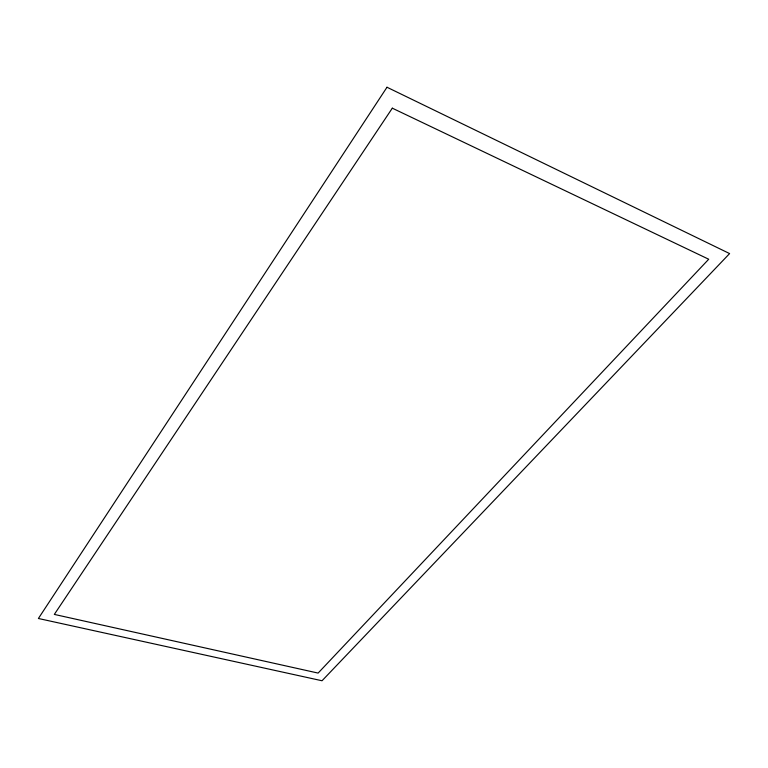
<?xml version="1.0" encoding="UTF-8"?>
<svg xmlns="http://www.w3.org/2000/svg" width="768" height="768" viewBox="0 0 768 768"><rect width="100%" height="100%" fill="white"/><g stroke="black" fill="none" stroke-linecap="round" stroke-linejoin="round"><path stroke-width="1.15" d="M386.995 87.245L38.4 618.49L322.032 680.755L729.6 253.574L386.995 87.245M392.314 108.173L54.326 614.41L318.115 673.085L708.72 259.238L392.314 108.173"/></g></svg>
